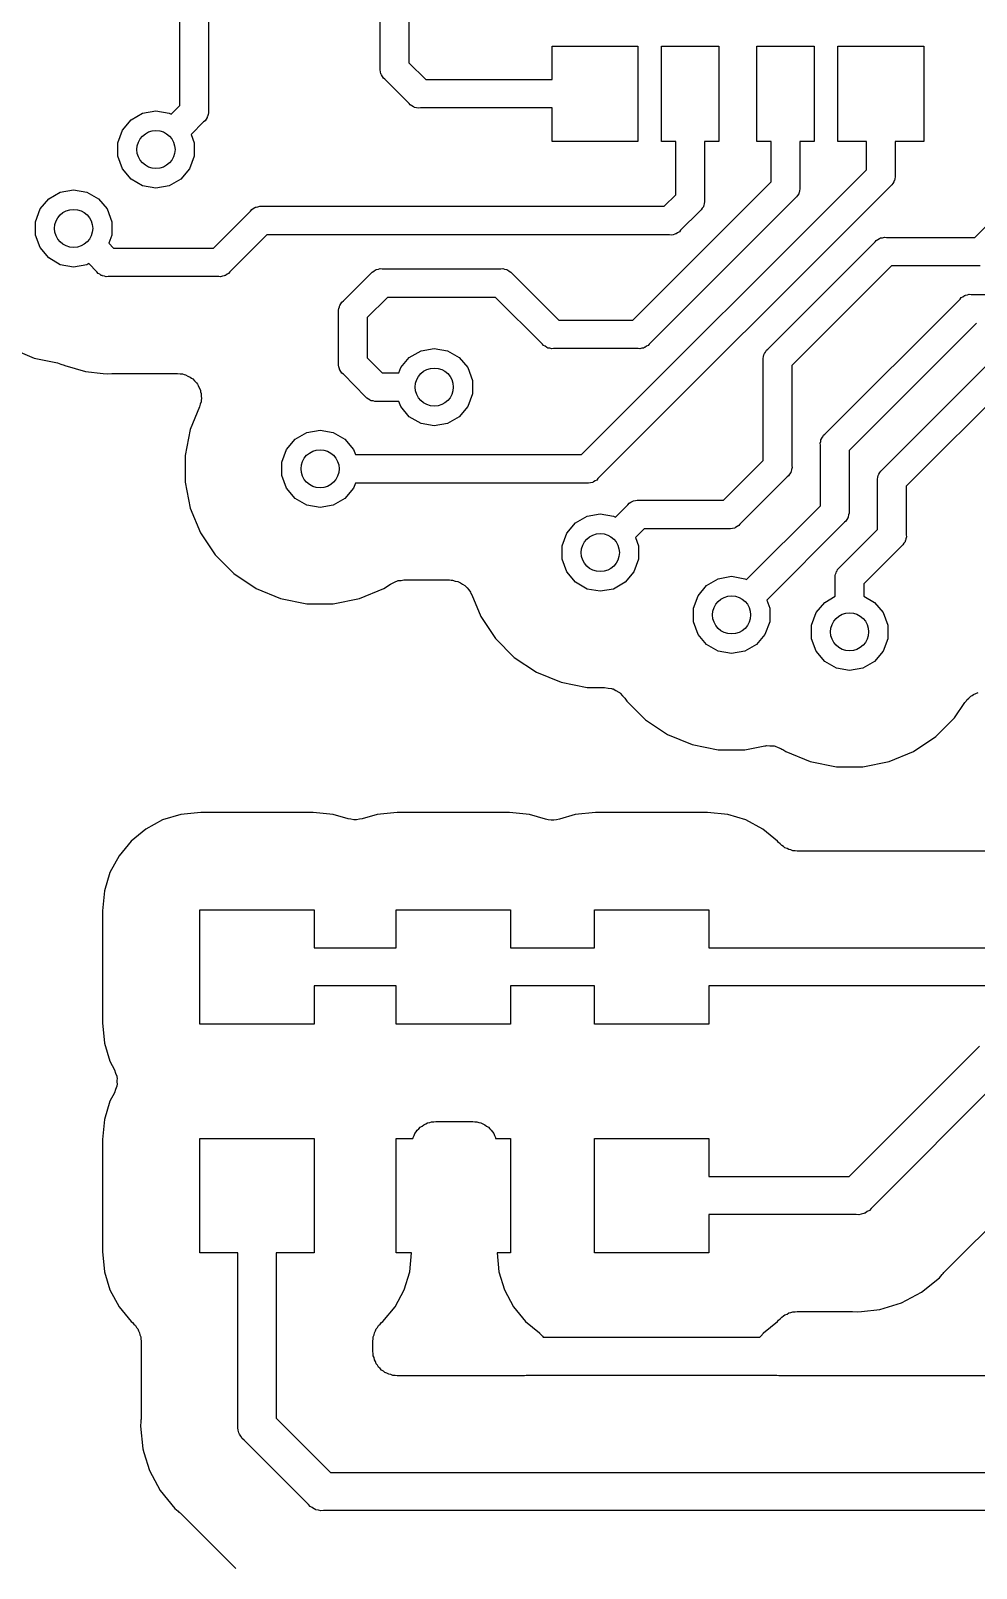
# Model space of a CAD drawing. Extents: x 552.7 to 632.3, y 410.9 to 459.8.
# Drawn here: x 590.88 to 595.84, y 419.6 to 427.67 of the extents above; entities that cross this region are included whole.
import ezdxf

# ---------------------------------------------------------------- set-up
doc = ezdxf.new("R2010")
doc.units = 0
doc.header["$MEASUREMENT"] = 0
doc.layers.add('BLACK', color=7, linetype='CONTINUOUS')

msp = doc.modelspace()

# ---------------------------------------------------------------- linework, layer by layer
at = {"layer": 'BLACK', "linetype": 'CONTINUOUS'}
for p, q in [((592.713, 427.473), (592.713, 428.01)), ((592.863, 428.038), (592.863, 427.5)), ((591.661, 427.276), (591.661, 427.989)), ((591.811, 427.961), (591.811, 427.248)), ((593.614, 427.413), (593.614, 427.588)), ((593.614, 427.588), (594.064, 427.588)), ((594.064, 427.588), (594.064, 427.088)), ((594.189, 427.088), (594.189, 427.588)), ((594.189, 427.588), (594.489, 427.588)), ((594.489, 427.588), (594.489, 427.088)), ((594.689, 427.088), (594.689, 427.588)), ((594.689, 427.588), (594.989, 427.588)), ((594.989, 427.588), (594.989, 427.088)), ((595.114, 427.088), (595.114, 427.588)), ((595.114, 427.588), (595.564, 427.588)), ((595.564, 427.588), (595.564, 427.088)), ((592.712, 427.463), (592.713, 427.473)), ((592.714, 427.453), (592.712, 427.463)), ((592.716, 427.443), (592.714, 427.453)), ((592.718, 427.44), (592.716, 427.443)), ((592.863, 427.5), (592.951, 427.413)), ((592.719, 427.437), (592.718, 427.44)), ((592.724, 427.429), (592.719, 427.437)), ((592.729, 427.42), (592.724, 427.429)), ((592.737, 427.414), (592.729, 427.42)), ((592.864, 427.287), (592.737, 427.414)), ((592.951, 427.413), (593.614, 427.413)), ((592.87, 427.279), (592.864, 427.287)), ((592.879, 427.274), (592.87, 427.279)), ((591.36, 427.147), (591.405, 427.201)), ((591.405, 427.201), (591.466, 427.236)), ((591.466, 427.236), (591.536, 427.248)), ((591.536, 427.248), (591.605, 427.236)), ((591.605, 427.236), (591.615, 427.23)), ((591.615, 427.23), (591.661, 427.276)), ((591.799, 427.205), (591.794, 427.196)), ((591.805, 427.213), (591.799, 427.205)), ((591.807, 427.219), (591.805, 427.216)), ((591.805, 427.216), (591.805, 427.213)), ((591.809, 427.229), (591.807, 427.219)), ((591.811, 427.238), (591.809, 427.229)), ((591.811, 427.248), (591.811, 427.238)), ((592.887, 427.269), (592.879, 427.274)), ((592.89, 427.268), (592.887, 427.269)), ((592.893, 427.266), (592.89, 427.268)), ((592.903, 427.264), (592.893, 427.266)), ((592.913, 427.262), (592.903, 427.264)), ((592.923, 427.263), (592.913, 427.262)), ((593.614, 427.263), (592.923, 427.263)), ((593.614, 427.088), (593.614, 427.263)), ((591.336, 427.08), (591.36, 427.147)), ((591.786, 427.19), (591.72, 427.123)), ((591.72, 427.123), (591.736, 427.08)), ((591.794, 427.196), (591.786, 427.19)), ((591.336, 427.01), (591.336, 427.08)), ((591.736, 427.08), (591.736, 427.01)), ((594.064, 427.088), (593.614, 427.088)), ((594.264, 427.088), (594.189, 427.088)), ((594.264, 426.808), (594.264, 427.088)), ((594.489, 427.088), (594.414, 427.088)), ((594.414, 427.088), (594.414, 426.781)), ((594.764, 427.088), (594.689, 427.088)), ((594.764, 426.876), (594.764, 427.088)), ((594.989, 427.088), (594.914, 427.088)), ((594.914, 427.088), (594.914, 426.848)), ((595.264, 427.088), (595.114, 427.088)), ((595.264, 426.939), (595.264, 427.088)), ((595.564, 427.088), (595.414, 427.088)), ((595.414, 427.088), (595.414, 426.911)), ((591.36, 426.944), (591.336, 427.01)), ((591.736, 427.01), (591.711, 426.944)), ((595.833, 426.584), (596.253, 427.004)), ((591.405, 426.89), (591.36, 426.944)), ((591.466, 426.854), (591.405, 426.89)), ((591.666, 426.89), (591.605, 426.854)), ((591.711, 426.944), (591.666, 426.89)), ((593.768, 425.444), (595.264, 426.939)), ((594.038, 426.15), (594.764, 426.876)), ((595.408, 426.876), (595.402, 426.867)), ((595.41, 426.882), (595.408, 426.879)), ((595.408, 426.879), (595.408, 426.876)), ((595.412, 426.892), (595.41, 426.882)), ((595.414, 426.901), (595.412, 426.892)), ((595.414, 426.911), (595.414, 426.901)), ((590.973, 426.787), (591.034, 426.822)), ((591.034, 426.822), (591.104, 426.834)), ((591.104, 426.834), (591.173, 426.822)), ((591.173, 426.822), (591.234, 426.787)), ((591.536, 426.842), (591.466, 426.854)), ((591.605, 426.854), (591.536, 426.842)), ((595.389, 426.852), (593.855, 425.318)), ((594.202, 426.747), (594.264, 426.808)), ((594.897, 426.796), (594.889, 426.789)), ((594.902, 426.804), (594.897, 426.796)), ((594.908, 426.812), (594.902, 426.804)), ((594.91, 426.819), (594.908, 426.816)), ((594.908, 426.816), (594.908, 426.812)), ((594.912, 426.828), (594.91, 426.819)), ((594.914, 426.838), (594.912, 426.828)), ((594.914, 426.848), (594.914, 426.838)), ((595.397, 426.859), (595.389, 426.852)), ((595.402, 426.867), (595.397, 426.859)), ((590.904, 426.666), (590.928, 426.733)), ((590.928, 426.733), (590.973, 426.787)), ((591.234, 426.787), (591.28, 426.733)), ((591.28, 426.733), (591.304, 426.666)), ((591.837, 426.528), (592.031, 426.722)), ((592.031, 426.722), (592.038, 426.73)), ((592.038, 426.73), (592.046, 426.735)), ((592.046, 426.735), (592.055, 426.741)), ((592.055, 426.741), (592.058, 426.742)), ((592.058, 426.742), (592.061, 426.743)), ((592.061, 426.743), (592.07, 426.745)), ((592.07, 426.745), (592.08, 426.748)), ((592.08, 426.748), (592.09, 426.747)), ((592.09, 426.747), (594.202, 426.747)), ((594.889, 426.789), (594.124, 426.024)), ((594.389, 426.722), (594.288, 426.621)), ((594.397, 426.728), (594.389, 426.722)), ((594.402, 426.737), (594.397, 426.728)), ((594.408, 426.745), (594.402, 426.737)), ((594.41, 426.751), (594.408, 426.748)), ((594.408, 426.748), (594.408, 426.745)), ((594.412, 426.761), (594.41, 426.751)), ((594.414, 426.771), (594.412, 426.761)), ((594.414, 426.781), (594.414, 426.771)), ((590.904, 426.596), (590.904, 426.666)), ((591.304, 426.666), (591.304, 426.596)), ((590.928, 426.53), (590.904, 426.596)), ((591.304, 426.596), (591.288, 426.553)), ((591.288, 426.553), (591.313, 426.528)), ((592.118, 426.597), (591.924, 426.403)), ((594.23, 426.597), (592.118, 426.597)), ((594.24, 426.596), (594.23, 426.597)), ((594.249, 426.598), (594.24, 426.596)), ((594.259, 426.6), (594.249, 426.598)), ((594.262, 426.602), (594.259, 426.6)), ((594.265, 426.603), (594.262, 426.602)), ((594.273, 426.608), (594.265, 426.603)), ((594.282, 426.613), (594.273, 426.608)), ((594.288, 426.621), (594.282, 426.613)), ((594.746, 425.997), (595.309, 426.56)), ((595.309, 426.56), (595.315, 426.568)), ((595.315, 426.568), (595.324, 426.572)), ((595.324, 426.572), (595.332, 426.578)), ((595.332, 426.578), (595.335, 426.579)), ((595.335, 426.579), (595.338, 426.581)), ((595.338, 426.581), (595.348, 426.582)), ((595.348, 426.582), (595.358, 426.585)), ((595.358, 426.585), (595.368, 426.584)), ((595.368, 426.584), (595.833, 426.584)), ((590.973, 426.476), (590.928, 426.53)), ((591.034, 426.44), (590.973, 426.476)), ((591.313, 426.528), (591.837, 426.528)), ((591.104, 426.428), (591.034, 426.44)), ((591.173, 426.44), (591.104, 426.428)), ((591.183, 426.446), (591.173, 426.44)), ((591.226, 426.403), (591.183, 426.446)), ((591.233, 426.395), (591.226, 426.403)), ((591.241, 426.39), (591.233, 426.395)), ((591.917, 426.395), (591.909, 426.39)), ((591.924, 426.403), (591.917, 426.395)), ((592.519, 426.25), (592.664, 426.395)), ((592.664, 426.395), (592.67, 426.402)), ((592.67, 426.402), (592.679, 426.407)), ((592.679, 426.407), (592.687, 426.413)), ((592.687, 426.413), (592.69, 426.414)), ((592.69, 426.414), (592.693, 426.416)), ((592.693, 426.416), (592.703, 426.417)), ((592.703, 426.417), (592.713, 426.42)), ((592.713, 426.42), (592.722, 426.419)), ((592.722, 426.419), (593.346, 426.419)), ((593.346, 426.419), (593.356, 426.42)), ((593.356, 426.42), (593.365, 426.417)), ((593.365, 426.417), (593.375, 426.416)), ((593.375, 426.416), (593.378, 426.414)), ((593.378, 426.414), (593.381, 426.413)), ((593.381, 426.413), (593.389, 426.407)), ((593.389, 426.407), (593.398, 426.402)), ((593.398, 426.402), (593.404, 426.395)), ((593.404, 426.395), (593.649, 426.15)), ((595.395, 426.434), (594.872, 425.911)), ((595.86, 426.434), (595.395, 426.434)), ((591.249, 426.384), (591.241, 426.39)), ((591.253, 426.383), (591.249, 426.384)), ((591.255, 426.382), (591.253, 426.383)), ((591.265, 426.38), (591.255, 426.382)), ((591.275, 426.377), (591.265, 426.38)), ((591.285, 426.378), (591.275, 426.377)), ((591.865, 426.378), (591.285, 426.378)), ((591.875, 426.377), (591.865, 426.378)), ((591.885, 426.38), (591.875, 426.377)), ((591.894, 426.382), (591.885, 426.38)), ((591.897, 426.383), (591.894, 426.382)), ((591.9, 426.384), (591.897, 426.383)), ((591.909, 426.39), (591.9, 426.384)), ((592.5, 426.226), (592.506, 426.235)), ((592.506, 426.235), (592.511, 426.243)), ((592.511, 426.243), (592.519, 426.25)), ((592.75, 426.269), (592.644, 426.163)), ((593.318, 426.269), (592.75, 426.269)), ((593.563, 426.024), (593.318, 426.269)), ((595.046, 425.551), (595.755, 426.26)), ((595.755, 426.26), (595.761, 426.268)), ((595.761, 426.268), (595.77, 426.272)), ((595.77, 426.272), (595.778, 426.278)), ((595.778, 426.278), (595.781, 426.279)), ((595.781, 426.279), (595.784, 426.281)), ((595.784, 426.281), (595.794, 426.282)), ((595.794, 426.282), (595.803, 426.285)), ((595.803, 426.285), (595.813, 426.284)), ((595.813, 426.284), (596.333, 426.284)), ((592.493, 426.201), (592.496, 426.21)), ((592.494, 426.191), (592.493, 426.201)), ((592.494, 425.923), (592.494, 426.191)), ((592.496, 426.21), (592.498, 426.22)), ((592.498, 426.22), (592.499, 426.223)), ((592.499, 426.223), (592.5, 426.226)), ((592.644, 426.163), (592.644, 425.951)), ((593.649, 426.15), (594.038, 426.15)), ((595.841, 426.134), (595.172, 425.465)), ((590.774, 426.002), (590.897, 425.95)), ((592.865, 425.954), (592.927, 425.989)), ((592.927, 425.989), (592.996, 426.001)), ((592.996, 426.001), (593.065, 425.989)), ((593.065, 425.989), (593.127, 425.954)), ((593.569, 426.017), (593.563, 426.024)), ((593.578, 426.012), (593.569, 426.017)), ((593.586, 426.006), (593.578, 426.012)), ((593.589, 426.005), (593.586, 426.006)), ((593.592, 426.003), (593.589, 426.005)), ((593.602, 426.002), (593.592, 426.003)), ((593.612, 425.999), (593.602, 426.002)), ((593.622, 426), (593.612, 425.999)), ((594.066, 426), (593.622, 426)), ((594.075, 425.999), (594.066, 426)), ((594.085, 426.002), (594.075, 425.999)), ((594.095, 426.003), (594.085, 426.002)), ((594.098, 426.005), (594.095, 426.003)), ((594.101, 426.006), (594.098, 426.005)), ((594.109, 426.012), (594.101, 426.006)), ((594.118, 426.017), (594.109, 426.012)), ((594.124, 426.024), (594.118, 426.017)), ((594.734, 425.982), (594.739, 425.991)), ((594.739, 425.991), (594.746, 425.997)), ((590.897, 425.95), (591.02, 425.926)), ((591.02, 425.926), (591.037, 425.919)), ((591.037, 425.919), (591.055, 425.913)), ((591.055, 425.913), (591.057, 425.912)), ((591.057, 425.912), (591.167, 425.879)), ((592.493, 425.913), (592.494, 425.923)), ((592.496, 425.904), (592.493, 425.913)), ((592.644, 425.951), (592.722, 425.873)), ((592.82, 425.9), (592.865, 425.954)), ((593.127, 425.954), (593.172, 425.9)), ((594.721, 425.948), (594.724, 425.958)), ((594.722, 425.938), (594.721, 425.948)), ((594.722, 425.412), (594.722, 425.938)), ((594.724, 425.958), (594.725, 425.968)), ((594.725, 425.968), (594.727, 425.971)), ((594.727, 425.971), (594.728, 425.974)), ((594.728, 425.974), (594.734, 425.982)), ((594.872, 425.911), (594.872, 425.385)), ((595.346, 425.364), (595.942, 425.96)), ((591.167, 425.879), (591.259, 425.87)), ((591.259, 425.87), (591.259, 425.87)), ((591.259, 425.87), (591.282, 425.867)), ((591.282, 425.867), (591.304, 425.87)), ((591.304, 425.87), (591.31, 425.869)), ((591.31, 425.869), (591.316, 425.87)), ((591.316, 425.87), (591.648, 425.87)), ((591.648, 425.87), (591.662, 425.868)), ((591.662, 425.868), (591.675, 425.867)), ((591.675, 425.867), (591.683, 425.864)), ((591.683, 425.864), (591.691, 425.863)), ((591.691, 425.863), (591.703, 425.856)), ((591.703, 425.856), (591.716, 425.85)), ((591.716, 425.85), (591.722, 425.845)), ((591.722, 425.845), (591.73, 425.841)), ((591.73, 425.841), (591.738, 425.83)), ((591.738, 425.83), (591.749, 425.821)), ((592.498, 425.894), (592.496, 425.904)), ((592.499, 425.891), (592.498, 425.894)), ((592.5, 425.888), (592.499, 425.891)), ((592.506, 425.88), (592.5, 425.888)), ((592.511, 425.871), (592.506, 425.88)), ((592.519, 425.865), (592.511, 425.871)), ((592.636, 425.747), (592.519, 425.865)), ((592.722, 425.873), (592.81, 425.873)), ((592.81, 425.873), (592.82, 425.9)), ((593.172, 425.9), (593.196, 425.833)), ((593.196, 425.833), (593.196, 425.763)), ((596.029, 425.834), (595.472, 425.277)), ((591.749, 425.821), (591.753, 425.813)), ((591.753, 425.813), (591.758, 425.807)), ((591.758, 425.807), (591.763, 425.794)), ((591.763, 425.794), (591.769, 425.781)), ((591.769, 425.781), (591.77, 425.773)), ((591.77, 425.773), (591.773, 425.765)), ((591.773, 425.765), (591.773, 425.751)), ((591.773, 425.751), (591.775, 425.738)), ((592.642, 425.74), (592.636, 425.747)), ((593.196, 425.763), (593.172, 425.696)), ((591.765, 425.695), (591.716, 425.575)), ((591.768, 425.708), (591.765, 425.695)), ((591.773, 425.721), (591.768, 425.708)), ((591.775, 425.738), (591.773, 425.73)), ((591.773, 425.73), (591.773, 425.721)), ((592.651, 425.735), (592.642, 425.74)), ((592.659, 425.729), (592.651, 425.735)), ((592.662, 425.728), (592.659, 425.729)), ((592.665, 425.726), (592.662, 425.728)), ((592.675, 425.725), (592.665, 425.726)), ((592.685, 425.722), (592.675, 425.725)), ((592.694, 425.723), (592.685, 425.722)), ((592.81, 425.723), (592.694, 425.723)), ((592.82, 425.696), (592.81, 425.723)), ((592.865, 425.642), (592.82, 425.696)), ((593.172, 425.696), (593.127, 425.642)), ((592.927, 425.607), (592.865, 425.642)), ((592.996, 425.595), (592.927, 425.607)), ((593.065, 425.607), (592.996, 425.595)), ((593.127, 425.642), (593.065, 425.607)), ((591.716, 425.575), (591.689, 425.438)), ((592.221, 425.47), (592.266, 425.524)), ((592.266, 425.524), (592.327, 425.56)), ((592.327, 425.56), (592.397, 425.572)), ((592.397, 425.572), (592.466, 425.56)), ((592.466, 425.56), (592.527, 425.524)), ((592.527, 425.524), (592.572, 425.47)), ((595.021, 425.503), (595.024, 425.512)), ((595.024, 425.512), (595.025, 425.522)), ((595.025, 425.522), (595.027, 425.525)), ((595.027, 425.525), (595.028, 425.528)), ((595.028, 425.528), (595.034, 425.536)), ((595.034, 425.536), (595.039, 425.545)), ((595.039, 425.545), (595.046, 425.551)), ((591.689, 425.438), (591.689, 425.299)), ((592.197, 425.404), (592.221, 425.47)), ((592.572, 425.47), (592.582, 425.444)), ((592.582, 425.444), (593.768, 425.444)), ((595.022, 425.493), (595.021, 425.503)), ((595.022, 425.174), (595.022, 425.493)), ((595.172, 425.465), (595.172, 425.146)), ((592.197, 425.333), (592.197, 425.404)), ((594.514, 425.204), (594.722, 425.412)), ((594.866, 425.349), (594.86, 425.341)), ((594.867, 425.352), (594.866, 425.349)), ((594.868, 425.355), (594.867, 425.352)), ((594.87, 425.365), (594.868, 425.355)), ((594.873, 425.375), (594.87, 425.365)), ((594.872, 425.385), (594.873, 425.375)), ((595.328, 425.341), (595.334, 425.349)), ((595.334, 425.349), (595.339, 425.357)), ((595.339, 425.357), (595.346, 425.364)), ((591.689, 425.299), (591.716, 425.162)), ((592.221, 425.267), (592.197, 425.333)), ((592.266, 425.213), (592.221, 425.267)), ((592.572, 425.267), (592.527, 425.213)), ((592.582, 425.294), (592.572, 425.267)), ((593.796, 425.294), (592.582, 425.294)), ((593.806, 425.293), (593.796, 425.294)), ((593.816, 425.295), (593.806, 425.293)), ((593.826, 425.297), (593.816, 425.295)), ((593.829, 425.299), (593.826, 425.297)), ((593.832, 425.3), (593.829, 425.299)), ((593.84, 425.305), (593.832, 425.3)), ((593.849, 425.31), (593.84, 425.305)), ((593.855, 425.318), (593.849, 425.31)), ((594.848, 425.326), (594.6, 425.079)), ((594.855, 425.332), (594.848, 425.326)), ((594.86, 425.341), (594.855, 425.332)), ((595.321, 425.315), (595.324, 425.325)), ((595.322, 425.305), (595.321, 425.315)), ((595.322, 425.05), (595.322, 425.305)), ((595.324, 425.325), (595.325, 425.334)), ((595.325, 425.334), (595.327, 425.337)), ((595.327, 425.337), (595.328, 425.341)), ((595.472, 425.277), (595.472, 425.022)), ((592.327, 425.178), (592.266, 425.213)), ((592.527, 425.213), (592.466, 425.178)), ((594.012, 425.18), (594.018, 425.188)), ((594.018, 425.188), (594.027, 425.193)), ((594.027, 425.193), (594.035, 425.198)), ((594.035, 425.198), (594.038, 425.199)), ((594.038, 425.199), (594.041, 425.201)), ((594.041, 425.201), (594.051, 425.203)), ((594.051, 425.203), (594.061, 425.205)), ((594.061, 425.205), (594.07, 425.204)), ((594.07, 425.204), (594.514, 425.204)), ((591.716, 425.162), (591.769, 425.033)), ((592.397, 425.166), (592.327, 425.178)), ((592.466, 425.178), (592.397, 425.166)), ((593.737, 425.085), (593.798, 425.12)), ((593.798, 425.12), (593.867, 425.132)), ((593.867, 425.132), (593.937, 425.12)), ((593.937, 425.12), (593.946, 425.115)), ((593.946, 425.115), (594.012, 425.18)), ((594.635, 424.787), (595.022, 425.174)), ((595.16, 425.103), (595.155, 425.094)), ((595.166, 425.111), (595.16, 425.103)), ((595.167, 425.114), (595.166, 425.111)), ((595.168, 425.117), (595.167, 425.114)), ((595.17, 425.127), (595.168, 425.117)), ((595.173, 425.136), (595.17, 425.127)), ((595.172, 425.146), (595.173, 425.136)), ((591.769, 425.033), (591.847, 424.917)), ((593.667, 424.965), (593.691, 425.031)), ((593.691, 425.031), (593.737, 425.085)), ((594.098, 425.054), (594.052, 425.008)), ((594.541, 425.054), (594.098, 425.054)), ((594.551, 425.053), (594.541, 425.054)), ((594.561, 425.056), (594.551, 425.053)), ((594.571, 425.058), (594.561, 425.056)), ((594.574, 425.059), (594.571, 425.058)), ((594.577, 425.06), (594.574, 425.059)), ((594.585, 425.066), (594.577, 425.06)), ((594.594, 425.071), (594.585, 425.066)), ((594.6, 425.079), (594.594, 425.071)), ((595.148, 425.088), (594.74, 424.68)), ((595.117, 424.845), (595.322, 425.05)), ((595.155, 425.094), (595.148, 425.088)), ((595.472, 425.022), (595.473, 425.012)), ((593.667, 424.894), (593.667, 424.965)), ((594.052, 425.008), (594.067, 424.965)), ((594.067, 424.965), (594.067, 424.894)), ((595.448, 424.963), (595.25, 424.766)), ((595.455, 424.97), (595.448, 424.963)), ((595.46, 424.978), (595.455, 424.97)), ((595.466, 424.986), (595.46, 424.978)), ((595.467, 424.99), (595.466, 424.986)), ((595.468, 424.993), (595.467, 424.99)), ((595.47, 425.002), (595.468, 424.993)), ((595.473, 425.012), (595.47, 425.002)), ((591.847, 424.917), (591.945, 424.819)), ((593.691, 424.828), (593.667, 424.894)), ((594.067, 424.894), (594.043, 424.828)), ((591.945, 424.819), (592.061, 424.741)), ((592.78, 424.77), (592.794, 424.778)), ((592.794, 424.778), (592.8, 424.779)), ((592.8, 424.779), (592.807, 424.782)), ((592.807, 424.782), (592.822, 424.783)), ((592.822, 424.783), (592.837, 424.786)), ((592.837, 424.786), (593.076, 424.786)), ((593.076, 424.786), (593.084, 424.784)), ((593.084, 424.784), (593.092, 424.785)), ((593.092, 424.785), (593.105, 424.78)), ((593.105, 424.78), (593.119, 424.778)), ((593.119, 424.778), (593.126, 424.774)), ((593.737, 424.774), (593.691, 424.828)), ((594.043, 424.828), (593.998, 424.774)), ((594.425, 424.757), (594.486, 424.792)), ((594.486, 424.792), (594.556, 424.805)), ((594.556, 424.805), (594.625, 424.792)), ((594.625, 424.792), (594.635, 424.787)), ((595.099, 424.803), (595.1, 424.809)), ((595.099, 424.796), (595.099, 424.803)), ((595.099, 424.79), (595.099, 424.796)), ((595.1, 424.784), (595.099, 424.79)), ((595.1, 424.809), (595.101, 424.816)), ((595.1, 424.7), (595.1, 424.784)), ((595.101, 424.816), (595.104, 424.822)), ((595.104, 424.822), (595.106, 424.829)), ((595.106, 424.829), (595.109, 424.834)), ((595.109, 424.834), (595.112, 424.84)), ((595.112, 424.84), (595.117, 424.845)), ((595.117, 424.845), (595.117, 424.845)), ((592.061, 424.741), (592.19, 424.688)), ((592.603, 424.688), (592.732, 424.741)), ((592.732, 424.741), (592.766, 424.764)), ((592.766, 424.764), (592.78, 424.77)), ((593.126, 424.774), (593.134, 424.771)), ((593.134, 424.771), (593.145, 424.763)), ((593.145, 424.763), (593.157, 424.756)), ((593.157, 424.756), (593.163, 424.75)), ((593.163, 424.75), (593.169, 424.745)), ((593.169, 424.745), (593.177, 424.733)), ((593.177, 424.733), (593.186, 424.722)), ((593.186, 424.722), (593.188, 424.714)), ((593.188, 424.714), (593.193, 424.707)), ((593.193, 424.707), (593.24, 424.594)), ((593.798, 424.738), (593.737, 424.774)), ((593.867, 424.726), (593.798, 424.738)), ((593.937, 424.738), (593.867, 424.726)), ((593.998, 424.774), (593.937, 424.738)), ((594.356, 424.637), (594.38, 424.703)), ((594.38, 424.703), (594.425, 424.757)), ((595.045, 424.668), (595.1, 424.7)), ((595.25, 424.766), (595.25, 424.7)), ((595.25, 424.7), (595.306, 424.668)), ((592.19, 424.688), (592.327, 424.661)), ((592.327, 424.661), (592.466, 424.661)), ((592.466, 424.661), (592.603, 424.688)), ((594.356, 424.566), (594.356, 424.637)), ((594.74, 424.68), (594.756, 424.637)), ((594.756, 424.637), (594.756, 424.566)), ((594.999, 424.614), (595.045, 424.668)), ((595.306, 424.668), (595.351, 424.614)), ((593.24, 424.594), (593.317, 424.478)), ((594.38, 424.5), (594.356, 424.566)), ((594.756, 424.566), (594.731, 424.5)), ((594.975, 424.548), (594.999, 424.614)), ((594.975, 424.477), (594.975, 424.548)), ((595.351, 424.614), (595.375, 424.548)), ((595.375, 424.548), (595.375, 424.477)), ((593.317, 424.478), (593.416, 424.379)), ((594.425, 424.446), (594.38, 424.5)), ((594.731, 424.5), (594.686, 424.446)), ((594.999, 424.411), (594.975, 424.477)), ((595.375, 424.477), (595.351, 424.411)), ((593.416, 424.379), (593.532, 424.302)), ((594.486, 424.411), (594.425, 424.446)), ((594.556, 424.399), (594.486, 424.411)), ((594.625, 424.411), (594.556, 424.399)), ((594.686, 424.446), (594.625, 424.411)), ((595.045, 424.357), (594.999, 424.411)), ((595.351, 424.411), (595.306, 424.357)), ((593.532, 424.302), (593.661, 424.249)), ((595.106, 424.322), (595.045, 424.357)), ((595.175, 424.31), (595.106, 424.322)), ((595.245, 424.322), (595.175, 424.31)), ((595.306, 424.357), (595.245, 424.322)), ((593.661, 424.249), (593.798, 424.221)), ((593.798, 424.221), (593.89, 424.221)), ((593.89, 424.221), (593.908, 424.218)), ((593.908, 424.218), (593.926, 424.216)), ((593.926, 424.216), (593.93, 424.214)), ((593.93, 424.214), (593.934, 424.214)), ((593.934, 424.214), (593.949, 424.205)), ((593.949, 424.205), (593.965, 424.197)), ((593.965, 424.197), (593.968, 424.194)), ((593.968, 424.194), (593.972, 424.192)), ((593.972, 424.192), (593.984, 424.178)), ((593.984, 424.178), (593.996, 424.165)), ((593.996, 424.165), (594.006, 424.15)), ((594.006, 424.15), (594.104, 424.052)), ((595.725, 424.061), (595.78, 424.143)), ((595.78, 424.143), (595.786, 424.149)), ((595.786, 424.149), (595.79, 424.157)), ((595.79, 424.157), (595.801, 424.165)), ((595.801, 424.165), (595.811, 424.175)), ((595.811, 424.175), (595.818, 424.179)), ((595.818, 424.179), (595.825, 424.184)), ((595.825, 424.184), (595.838, 424.189)), ((595.838, 424.189), (595.85, 424.195)), ((594.104, 424.052), (594.22, 423.974)), ((595.627, 423.963), (595.725, 424.061)), ((594.22, 423.974), (594.349, 423.921)), ((594.349, 423.921), (594.486, 423.894)), ((594.486, 423.894), (594.625, 423.894)), ((594.625, 423.894), (594.73, 423.914)), ((594.73, 423.914), (594.735, 423.914)), ((594.735, 423.914), (594.741, 423.916)), ((594.741, 423.916), (594.757, 423.915)), ((594.757, 423.915), (594.774, 423.915)), ((594.774, 423.915), (594.779, 423.914)), ((594.779, 423.914), (594.785, 423.913)), ((594.785, 423.913), (594.8, 423.906)), ((594.8, 423.906), (594.815, 423.901)), ((594.815, 423.901), (594.82, 423.898)), ((594.82, 423.898), (594.825, 423.895)), ((594.825, 423.895), (594.84, 423.885)), ((595.511, 423.885), (595.627, 423.963)), ((594.84, 423.885), (594.969, 423.832)), ((594.969, 423.832), (595.106, 423.805)), ((595.245, 423.805), (595.382, 423.832)), ((595.382, 423.832), (595.511, 423.885)), ((595.106, 423.805), (595.245, 423.805)), ((591.571, 423.526), (591.482, 423.478)), ((591.666, 423.555), (591.571, 423.526)), ((591.772, 423.565), (591.666, 423.555)), ((592.36, 423.565), (591.772, 423.565)), ((592.466, 423.555), (592.36, 423.565)), ((592.544, 423.531), (592.466, 423.555)), ((592.559, 423.529), (592.544, 423.531)), ((592.574, 423.526), (592.559, 423.529)), ((592.581, 423.526), (592.574, 423.526)), ((592.588, 423.526), (592.581, 423.526)), ((592.603, 423.529), (592.588, 423.526)), ((592.618, 423.531), (592.603, 423.529)), ((592.696, 423.555), (592.618, 423.531)), ((592.802, 423.565), (592.696, 423.555)), ((593.39, 423.565), (592.802, 423.565)), ((593.496, 423.555), (593.39, 423.565)), ((593.579, 423.529), (593.496, 423.555)), ((593.594, 423.527), (593.579, 423.529)), ((593.609, 423.524), (593.594, 423.527)), ((593.616, 423.525), (593.609, 423.524)), ((593.623, 423.524), (593.616, 423.525)), ((593.638, 423.527), (593.623, 423.524)), ((593.653, 423.529), (593.638, 423.527)), ((593.736, 423.555), (593.653, 423.529)), ((593.842, 423.565), (593.736, 423.555)), ((594.43, 423.565), (593.842, 423.565)), ((594.536, 423.555), (594.43, 423.565)), ((594.631, 423.526), (594.536, 423.555)), ((594.72, 423.478), (594.631, 423.526)), ((591.405, 423.415), (591.342, 423.338)), ((591.482, 423.478), (591.405, 423.415)), ((594.797, 423.415), (594.72, 423.478)), ((594.802, 423.408), (594.797, 423.415)), ((594.811, 423.401), (594.802, 423.408)), ((591.342, 423.338), (591.294, 423.249)), ((594.819, 423.392), (594.811, 423.401)), ((594.828, 423.386), (594.819, 423.392)), ((594.836, 423.38), (594.828, 423.386)), ((594.847, 423.376), (594.836, 423.38)), ((594.857, 423.37), (594.847, 423.376)), ((594.867, 423.368), (594.857, 423.37)), ((594.877, 423.364), (594.867, 423.368)), ((594.889, 423.364), (594.877, 423.364)), ((594.9, 423.362), (594.889, 423.364)), ((599.671, 423.362), (594.9, 423.362)), ((591.294, 423.249), (591.265, 423.154)), ((591.265, 423.154), (591.255, 423.048)), ((591.255, 423.048), (591.255, 422.46)), ((591.766, 422.454), (591.766, 423.054)), ((591.766, 423.054), (592.366, 423.054)), ((592.366, 423.054), (592.366, 422.854)), ((592.796, 422.854), (592.796, 423.054)), ((592.796, 423.054), (593.396, 423.054)), ((593.396, 423.054), (593.396, 422.854)), ((593.836, 422.854), (593.836, 423.054)), ((593.836, 423.054), (594.436, 423.054)), ((594.436, 423.054), (594.436, 422.854)), ((592.366, 422.854), (592.796, 422.854)), ((593.396, 422.854), (593.836, 422.854)), ((594.436, 422.854), (604.663, 422.854)), ((592.796, 422.654), (592.366, 422.654)), ((592.366, 422.654), (592.366, 422.454)), ((592.796, 422.454), (592.796, 422.654)), ((593.836, 422.654), (593.396, 422.654)), ((593.396, 422.654), (593.396, 422.454)), ((593.836, 422.454), (593.836, 422.654)), ((604.7, 422.654), (594.436, 422.654)), ((594.436, 422.654), (594.436, 422.454)), ((591.255, 422.46), (591.265, 422.354)), ((592.366, 422.454), (591.766, 422.454)), ((593.396, 422.454), (592.796, 422.454)), ((594.436, 422.454), (593.836, 422.454)), ((591.265, 422.354), (591.294, 422.259)), ((595.173, 421.654), (595.856, 422.338)), ((591.294, 422.259), (591.318, 422.214)), ((591.318, 422.214), (591.324, 422.197)), ((591.324, 422.197), (591.331, 422.18)), ((591.331, 422.128), (591.324, 422.111)), ((591.331, 422.18), (591.331, 422.176)), ((591.331, 422.176), (591.332, 422.172)), ((591.332, 422.172), (591.331, 422.154)), ((591.331, 422.154), (591.332, 422.136)), ((591.332, 422.136), (591.331, 422.132)), ((591.331, 422.132), (591.331, 422.128)), ((595.971, 422.17), (595.288, 421.486)), ((591.294, 422.049), (591.265, 421.954)), ((591.318, 422.094), (591.294, 422.049)), ((591.324, 422.111), (591.318, 422.094)), ((591.265, 421.954), (591.255, 421.848)), ((592.89, 421.869), (592.894, 421.879)), ((592.894, 421.879), (592.901, 421.888)), ((592.901, 421.888), (592.907, 421.898)), ((592.907, 421.898), (592.915, 421.905)), ((592.915, 421.905), (592.922, 421.913)), ((592.922, 421.913), (592.932, 421.919)), ((592.932, 421.919), (592.941, 421.926)), ((592.941, 421.926), (592.951, 421.93)), ((592.951, 421.93), (592.961, 421.935)), ((592.961, 421.935), (592.972, 421.937)), ((592.972, 421.937), (592.982, 421.941)), ((592.982, 421.941), (592.993, 421.941)), ((592.993, 421.941), (593.004, 421.943)), ((593.004, 421.943), (593.198, 421.943)), ((593.198, 421.943), (593.209, 421.941)), ((593.209, 421.941), (593.22, 421.941)), ((593.22, 421.941), (593.23, 421.937)), ((593.23, 421.937), (593.241, 421.935)), ((593.241, 421.935), (593.251, 421.93)), ((593.251, 421.93), (593.261, 421.926)), ((593.261, 421.926), (593.27, 421.919)), ((593.27, 421.919), (593.28, 421.913)), ((593.28, 421.913), (593.287, 421.905)), ((593.287, 421.905), (593.295, 421.898)), ((593.295, 421.898), (593.301, 421.888)), ((593.301, 421.888), (593.308, 421.879)), ((593.308, 421.879), (593.312, 421.869)), ((591.255, 421.848), (591.255, 421.26)), ((591.766, 421.254), (591.766, 421.854)), ((591.766, 421.854), (592.366, 421.854)), ((592.366, 421.854), (592.366, 421.254)), ((592.796, 421.254), (592.796, 421.854)), ((592.796, 421.854), (592.884, 421.854)), ((592.884, 421.854), (592.885, 421.859)), ((592.885, 421.859), (592.89, 421.869)), ((593.312, 421.869), (593.317, 421.859)), ((593.317, 421.859), (593.318, 421.854)), ((593.318, 421.854), (593.396, 421.854)), ((593.396, 421.854), (593.396, 421.254)), ((593.836, 421.254), (593.836, 421.854)), ((593.836, 421.854), (594.436, 421.854)), ((594.436, 421.854), (594.436, 421.654)), ((594.436, 421.654), (595.173, 421.654)), ((595.669, 421.15), (596.145, 421.625)), ((595.268, 421.47), (595.257, 421.462)), ((595.279, 421.476), (595.268, 421.47)), ((595.288, 421.486), (595.279, 421.476)), ((595.21, 421.454), (594.436, 421.454)), ((594.436, 421.454), (594.436, 421.254)), ((595.223, 421.453), (595.21, 421.454)), ((595.236, 421.456), (595.223, 421.453)), ((595.249, 421.459), (595.236, 421.456)), ((595.253, 421.461), (595.249, 421.459)), ((595.257, 421.462), (595.253, 421.461)), ((591.255, 421.26), (591.265, 421.154)), ((591.966, 421.254), (591.766, 421.254)), ((591.966, 420.348), (591.966, 421.254)), ((592.366, 421.254), (592.166, 421.254)), ((592.166, 421.254), (592.166, 420.385)), ((592.876, 421.254), (592.796, 421.254)), ((592.867, 421.154), (592.876, 421.254)), ((593.396, 421.254), (593.326, 421.254)), ((593.326, 421.254), (593.335, 421.154)), ((594.436, 421.254), (593.836, 421.254)), ((591.265, 421.154), (591.294, 421.059)), ((592.838, 421.059), (592.867, 421.154)), ((593.335, 421.154), (593.364, 421.059)), ((595.666, 421.144), (595.669, 421.15)), ((595.553, 421.046), (595.646, 421.122)), ((595.646, 421.122), (595.661, 421.14)), ((595.661, 421.14), (595.666, 421.144)), ((591.294, 421.059), (591.342, 420.97)), ((592.79, 420.97), (592.838, 421.059)), ((593.364, 421.059), (593.412, 420.97)), ((595.333, 420.955), (595.448, 420.99)), ((595.448, 420.99), (595.553, 421.046)), ((591.342, 420.97), (591.405, 420.893)), ((592.727, 420.893), (592.79, 420.97)), ((593.412, 420.97), (593.475, 420.893)), ((594.802, 420.9), (594.811, 420.907)), ((594.811, 420.907), (594.819, 420.916)), ((594.819, 420.916), (594.828, 420.922)), ((594.828, 420.922), (594.836, 420.928)), ((594.836, 420.928), (594.847, 420.932)), ((594.847, 420.932), (594.857, 420.938)), ((594.857, 420.938), (594.867, 420.94)), ((594.867, 420.94), (594.877, 420.944)), ((594.877, 420.944), (594.889, 420.944)), ((594.889, 420.944), (594.9, 420.946)), ((594.9, 420.946), (595.178, 420.946)), ((595.178, 420.946), (595.184, 420.945)), ((595.184, 420.945), (595.19, 420.945)), ((595.19, 420.945), (595.214, 420.943)), ((595.214, 420.943), (595.238, 420.945)), ((595.238, 420.945), (595.333, 420.955)), ((595.238, 420.945), (595.238, 420.945)), ((591.405, 420.893), (591.412, 420.888)), ((591.412, 420.888), (591.419, 420.879)), ((591.419, 420.879), (591.428, 420.871)), ((591.428, 420.871), (591.434, 420.862)), ((591.434, 420.862), (591.44, 420.854)), ((591.44, 420.854), (591.444, 420.843)), ((591.444, 420.843), (591.45, 420.833)), ((591.45, 420.833), (591.452, 420.823)), ((591.452, 420.823), (591.456, 420.813)), ((592.676, 420.813), (592.68, 420.823)), ((592.68, 420.823), (592.682, 420.833)), ((592.682, 420.833), (592.688, 420.843)), ((592.688, 420.843), (592.692, 420.854)), ((592.692, 420.854), (592.698, 420.862)), ((592.698, 420.862), (592.704, 420.871)), ((592.704, 420.871), (592.713, 420.879)), ((592.713, 420.879), (592.72, 420.888)), ((592.72, 420.888), (592.727, 420.893)), ((593.475, 420.893), (593.548, 420.833)), ((593.548, 420.833), (593.548, 420.833)), ((593.548, 420.833), (593.549, 420.832)), ((593.549, 420.832), (593.563, 420.816)), ((594.709, 420.816), (594.723, 420.832)), ((594.723, 420.832), (594.724, 420.833)), ((594.724, 420.833), (594.797, 420.893)), ((594.724, 420.833), (594.724, 420.833)), ((594.797, 420.893), (594.802, 420.9)), ((591.456, 420.813), (591.456, 420.801)), ((591.456, 420.801), (591.458, 420.79)), ((591.458, 420.79), (591.458, 420.38)), ((592.674, 420.79), (592.676, 420.801)), ((592.674, 420.735), (592.674, 420.79)), ((592.676, 420.801), (592.676, 420.813)), ((593.563, 420.816), (593.568, 420.81)), ((593.568, 420.81), (594.704, 420.81)), ((594.704, 420.81), (594.709, 420.816)), ((592.676, 420.724), (592.674, 420.735)), ((592.676, 420.713), (592.676, 420.724)), ((592.68, 420.703), (592.676, 420.713)), ((592.682, 420.692), (592.68, 420.703)), ((592.687, 420.682), (592.682, 420.692)), ((592.691, 420.671), (592.687, 420.682)), ((592.698, 420.663), (592.691, 420.671)), ((592.704, 420.653), (592.698, 420.663)), ((592.712, 420.646), (592.704, 420.653)), ((592.719, 420.638), (592.712, 420.646)), ((592.729, 420.632), (592.719, 420.638)), ((592.737, 420.625), (592.729, 420.632)), ((592.748, 420.621), (592.737, 420.625)), ((592.758, 420.616), (592.748, 420.621)), ((592.769, 420.614), (592.758, 420.616)), ((592.779, 420.61), (592.769, 420.614)), ((592.79, 420.61), (592.779, 420.61)), ((592.801, 420.608), (592.79, 420.61)), ((593.467, 420.608), (592.801, 420.608)), ((593.468, 420.608), (593.467, 420.608)), ((593.469, 420.608), (593.468, 420.608)), ((593.479, 420.61), (593.469, 420.608)), ((594.793, 420.61), (593.479, 420.61)), ((594.803, 420.608), (594.793, 420.61)), ((594.804, 420.608), (594.803, 420.608)), ((594.805, 420.608), (594.804, 420.608)), ((597.784, 420.608), (594.805, 420.608)), ((591.457, 420.368), (591.455, 420.344)), ((591.455, 420.344), (591.467, 420.225)), ((591.458, 420.38), (591.457, 420.374)), ((591.457, 420.374), (591.457, 420.368)), ((591.965, 420.335), (591.966, 420.348)), ((592.166, 420.385), (592.451, 420.1)), ((591.968, 420.322), (591.965, 420.335)), ((591.971, 420.309), (591.968, 420.322)), ((591.973, 420.305), (591.971, 420.309)), ((591.974, 420.301), (591.973, 420.305)), ((591.982, 420.29), (591.974, 420.301)), ((591.988, 420.279), (591.982, 420.29)), ((591.998, 420.27), (591.988, 420.279)), ((592.336, 419.932), (591.998, 420.27)), ((591.467, 420.225), (591.473, 420.205)), ((591.473, 420.205), (591.473, 420.205)), ((591.473, 420.205), (591.502, 420.11)), ((591.502, 420.11), (591.558, 420.005)), ((592.451, 420.1), (597.816, 420.1)), ((591.558, 420.005), (591.634, 419.912)), ((591.634, 419.912), (591.652, 419.897)), ((591.652, 419.897), (591.656, 419.892)), ((591.656, 419.892), (591.662, 419.889)), ((591.662, 419.889), (591.955, 419.596)), ((592.345, 419.922), (592.336, 419.932)), ((592.356, 419.916), (592.345, 419.922)), ((592.367, 419.908), (592.356, 419.916)), ((592.371, 419.907), (592.367, 419.908)), ((592.375, 419.905), (592.371, 419.907)), ((592.388, 419.902), (592.375, 419.905)), ((592.401, 419.899), (592.388, 419.902)), ((592.414, 419.9), (592.401, 419.899)), ((597.779, 419.9), (592.414, 419.9))]:
    msp.add_line(p, q, dxfattribs=at)
at = {"layer": 'BLACK'}
for centre in [(591.536, 427.045), (591.104, 426.631), (592.996, 425.798), (592.397, 425.369), (593.867, 424.929), (594.556, 424.602), (595.175, 424.513)]:
    msp.add_circle(centre, 0.1, dxfattribs=at)

doc.saveas('drawing.dxf')
